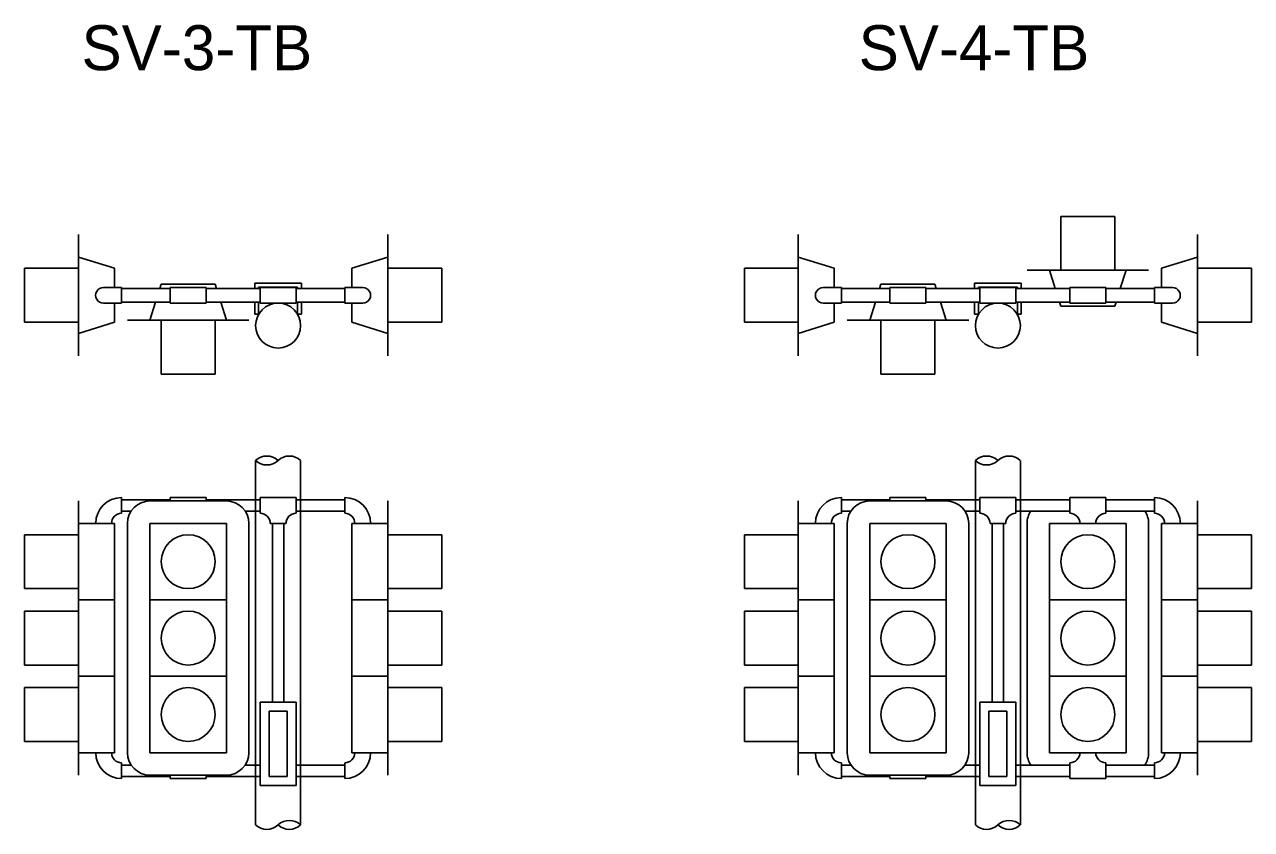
# Model space of a CAD drawing. Extents: x -816.1 to -768.4, y 449.8 to 494.3.
# Drawn here: x -781.76 to -768.39, y 471.34 to 480.12 of the extents above; entities that cross this region are included whole.
import ezdxf

# ---------------------------------------------------------------- set-up
doc = ezdxf.new("R2010")
doc.units = 0
doc.layers.add('es_NO-PLOT', color=7, linetype='Continuous')
doc.layers.add('es_SIGNAL-LIGHTING', color=7, linetype='Continuous')

msp = doc.modelspace()

# ---------------------------------------------------------------- linework, layer by layer
at = {"layer": 'es_SIGNAL-LIGHTING'}
for p, q in [((-770.465, 477.437), (-770.465, 478.025)), ((-769.877, 478.025), (-770.465, 478.025)), ((-769.877, 477.437), (-769.877, 478.025)), ((-781.169, 477.826), (-781.169, 476.503)), ((-777.799, 477.826), (-777.799, 476.503)), ((-773.326, 477.826), (-773.326, 476.503)), ((-768.976, 476.503), (-768.976, 477.826)), ((-780.777, 477.459), (-781.169, 477.581)), ((-778.192, 477.459), (-777.799, 477.581)), ((-772.934, 477.459), (-773.326, 477.581)), ((-769.368, 477.459), (-768.976, 477.581)), ((-781.169, 477.459), (-781.757, 477.459)), ((-781.757, 477.459), (-781.757, 476.87)), ((-780.777, 477.459), (-780.777, 477.25)), ((-778.192, 477.459), (-778.192, 477.25)), ((-777.799, 477.459), (-777.211, 477.459)), ((-777.211, 477.459), (-777.211, 476.87)), ((-773.326, 477.459), (-773.914, 477.459)), ((-773.914, 477.459), (-773.914, 476.87)), ((-772.934, 477.459), (-772.934, 477.25)), ((-769.509, 477.437), (-770.833, 477.437)), ((-770.526, 477.238), (-770.588, 477.437)), ((-769.817, 477.238), (-769.754, 477.437)), ((-769.368, 477.25), (-769.368, 477.459)), ((-768.976, 477.459), (-768.388, 477.459)), ((-768.388, 476.87), (-768.388, 477.459)), ((-780.268, 477.284), (-780.283, 477.238)), ((-780.268, 477.284), (-779.68, 477.284)), ((-779.68, 477.284), (-779.666, 477.238)), ((-778.74, 477.295), (-779.249, 477.295)), ((-779.249, 477.295), (-779.249, 477.238)), ((-778.74, 477.295), (-778.74, 477.238)), ((-772.425, 477.284), (-772.44, 477.238)), ((-772.425, 477.284), (-771.837, 477.284)), ((-771.837, 477.284), (-771.822, 477.238)), ((-770.897, 477.295), (-771.406, 477.295)), ((-771.406, 477.295), (-771.406, 477.238)), ((-770.897, 477.295), (-770.897, 477.238)), ((-780.7, 477.25), (-780.896, 477.25)), ((-780.7, 477.25), (-780.7, 477.079)), ((-780.17, 477.238), (-780.7, 477.238)), ((-780.17, 477.25), (-780.17, 477.079)), ((-780.17, 477.25), (-779.778, 477.25)), ((-779.778, 477.25), (-779.778, 477.079)), ((-779.19, 477.238), (-779.778, 477.238)), ((-778.782, 477.253), (-779.207, 477.253)), ((-779.207, 477.253), (-779.207, 477.238)), ((-779.19, 477.25), (-778.798, 477.25)), ((-779.19, 477.079), (-779.19, 477.25)), ((-778.798, 477.25), (-778.798, 477.079)), ((-778.798, 477.238), (-778.268, 477.238)), ((-778.782, 477.253), (-778.782, 477.238)), ((-778.268, 477.25), (-778.072, 477.25)), ((-778.268, 477.25), (-778.268, 477.079)), ((-772.857, 477.25), (-773.053, 477.25)), ((-772.857, 477.25), (-772.857, 477.079)), ((-772.327, 477.238), (-772.857, 477.238)), ((-772.327, 477.25), (-772.327, 477.079)), ((-772.327, 477.25), (-771.935, 477.25)), ((-771.935, 477.25), (-771.935, 477.079)), ((-771.347, 477.238), (-771.935, 477.238)), ((-770.938, 477.253), (-771.364, 477.253)), ((-771.364, 477.253), (-771.364, 477.238)), ((-771.347, 477.25), (-770.955, 477.25)), ((-771.347, 477.079), (-771.347, 477.25)), ((-770.955, 477.25), (-770.955, 477.079)), ((-770.367, 477.238), (-770.955, 477.238)), ((-770.938, 477.253), (-770.938, 477.238)), ((-770.367, 477.25), (-769.975, 477.25)), ((-770.367, 477.079), (-770.367, 477.25)), ((-769.975, 477.079), (-769.975, 477.25)), ((-769.445, 477.238), (-769.975, 477.238)), ((-769.445, 477.25), (-769.249, 477.25)), ((-769.445, 477.079), (-769.445, 477.25)), ((-780.7, 477.079), (-780.896, 477.079)), ((-780.777, 477.079), (-780.777, 476.87)), ((-780.7, 477.091), (-780.17, 477.091)), ((-780.329, 477.091), (-780.391, 476.892)), ((-779.778, 477.079), (-780.17, 477.079)), ((-779.778, 477.091), (-779.19, 477.091)), ((-779.62, 477.091), (-779.558, 476.892)), ((-779.249, 477.091), (-779.249, 476.96)), ((-779.207, 477.091), (-779.207, 476.96)), ((-778.798, 477.079), (-779.19, 477.079)), ((-778.268, 477.091), (-778.798, 477.091)), ((-778.782, 477.091), (-778.782, 476.96)), ((-778.74, 477.091), (-778.74, 476.96)), ((-778.268, 477.079), (-778.072, 477.079)), ((-778.192, 477.079), (-778.192, 476.87)), ((-772.857, 477.079), (-773.053, 477.079)), ((-772.934, 477.079), (-772.934, 476.87)), ((-772.857, 477.091), (-772.327, 477.091)), ((-772.486, 477.091), (-772.548, 476.892)), ((-771.935, 477.079), (-772.327, 477.079)), ((-771.935, 477.091), (-771.347, 477.091)), ((-771.776, 477.091), (-771.714, 476.892)), ((-771.406, 477.091), (-771.406, 476.96)), ((-771.364, 477.091), (-771.364, 476.96)), ((-770.955, 477.079), (-771.347, 477.079)), ((-770.955, 477.091), (-770.367, 477.091)), ((-770.938, 477.091), (-770.938, 476.96)), ((-770.897, 477.091), (-770.897, 476.96)), ((-770.465, 477.045), (-770.48, 477.091)), ((-769.877, 477.045), (-770.465, 477.045)), ((-769.975, 477.079), (-770.367, 477.079)), ((-769.975, 477.091), (-769.445, 477.091)), ((-769.877, 477.045), (-769.863, 477.091)), ((-769.445, 477.079), (-769.249, 477.079)), ((-769.368, 476.87), (-769.368, 477.079)), ((-780.636, 476.892), (-779.312, 476.892)), ((-780.268, 476.892), (-780.268, 476.304)), ((-779.68, 476.892), (-779.68, 476.304)), ((-779.207, 476.96), (-779.249, 476.96)), ((-778.782, 476.96), (-778.74, 476.96)), ((-772.793, 476.892), (-771.469, 476.892)), ((-772.425, 476.892), (-772.425, 476.304)), ((-771.837, 476.892), (-771.837, 476.304)), ((-771.364, 476.96), (-771.406, 476.96)), ((-770.938, 476.96), (-770.897, 476.96)), ((-781.169, 476.87), (-781.757, 476.87)), ((-780.777, 476.87), (-781.169, 476.748)), ((-778.192, 476.87), (-777.799, 476.748)), ((-777.799, 476.87), (-777.211, 476.87)), ((-773.326, 476.87), (-773.914, 476.87)), ((-772.934, 476.87), (-773.326, 476.748)), ((-769.368, 476.87), (-768.976, 476.748)), ((-768.976, 476.87), (-768.388, 476.87)), ((-781.169, 476.503), (-781.169, 476.503)), ((-780.268, 476.304), (-779.68, 476.304)), ((-772.425, 476.304), (-771.837, 476.304)), ((-779.239, 475.363), (-779.239, 471.389)), ((-778.749, 475.363), (-778.749, 471.389)), ((-771.396, 475.363), (-771.396, 471.389)), ((-770.906, 475.363), (-770.906, 471.389)), ((-781.169, 473.843), (-781.169, 474.922)), ((-780.7, 474.787), (-780.7, 474.959)), ((-780.171, 474.934), (-780.7, 474.934)), ((-780.391, 474.922), (-779.558, 474.922)), ((-780.17, 474.959), (-779.778, 474.959)), ((-780.17, 474.922), (-780.17, 474.959)), ((-779.779, 474.934), (-779.239, 474.934)), ((-779.778, 474.922), (-779.778, 474.959)), ((-779.239, 474.934), (-779.19, 474.934)), ((-779.19, 474.787), (-779.19, 474.959)), ((-779.19, 474.959), (-778.798, 474.959)), ((-778.798, 474.787), (-778.798, 474.959)), ((-778.749, 474.934), (-778.798, 474.934)), ((-778.268, 474.934), (-778.749, 474.934)), ((-778.268, 474.787), (-778.268, 474.959)), ((-777.799, 473.843), (-777.799, 474.922)), ((-773.326, 473.843), (-773.326, 474.922)), ((-772.857, 474.787), (-772.857, 474.959)), ((-772.328, 474.934), (-772.857, 474.934)), ((-772.548, 474.922), (-771.714, 474.922)), ((-772.327, 474.959), (-771.935, 474.959)), ((-772.327, 474.922), (-772.327, 474.959)), ((-771.935, 474.922), (-771.935, 474.959)), ((-771.935, 474.934), (-771.396, 474.934)), ((-771.396, 474.934), (-771.347, 474.934)), ((-771.347, 474.787), (-771.347, 474.959)), ((-771.347, 474.959), (-770.955, 474.959)), ((-770.955, 474.787), (-770.955, 474.959)), ((-770.906, 474.934), (-770.955, 474.934)), ((-770.367, 474.934), (-770.906, 474.934)), ((-769.975, 474.959), (-770.367, 474.959)), ((-770.367, 474.787), (-770.367, 474.959)), ((-769.975, 474.787), (-769.975, 474.959)), ((-769.975, 474.934), (-769.445, 474.934)), ((-769.445, 474.787), (-769.445, 474.959)), ((-768.976, 473.843), (-768.976, 474.922)), ((-780.596, 474.812), (-780.7, 474.812)), ((-779.353, 474.812), (-779.239, 474.812)), ((-779.239, 474.812), (-779.278, 474.812)), ((-779.239, 474.812), (-779.271, 474.812)), ((-779.239, 474.812), (-779.19, 474.812)), ((-778.749, 474.812), (-778.798, 474.812)), ((-778.268, 474.812), (-778.749, 474.812)), ((-778.749, 474.812), (-778.717, 474.812)), ((-778.749, 474.812), (-778.711, 474.812)), ((-772.753, 474.812), (-772.857, 474.812)), ((-771.51, 474.812), (-771.396, 474.812)), ((-771.396, 474.812), (-771.434, 474.812)), ((-771.396, 474.812), (-771.428, 474.812)), ((-771.396, 474.812), (-771.347, 474.812)), ((-770.906, 474.812), (-770.955, 474.812)), ((-770.367, 474.812), (-770.906, 474.812)), ((-769.975, 474.812), (-769.445, 474.812)), ((-780.777, 474.677), (-781.169, 474.677)), ((-781, 474.677), (-780.829, 474.677)), ((-780.777, 473.843), (-780.777, 474.677)), ((-780.636, 472.177), (-780.636, 474.677)), ((-780.391, 473.843), (-780.391, 474.677)), ((-780.391, 474.677), (-779.558, 474.677)), ((-780.072, 474.677), (-779.876, 474.677)), ((-780.06, 474.677), (-779.888, 474.677)), ((-779.888, 474.677), (-780.06, 474.677)), ((-779.558, 473.843), (-779.558, 474.677)), ((-779.312, 472.177), (-779.312, 474.677)), ((-779.08, 474.677), (-778.909, 474.677)), ((-778.909, 474.677), (-779.08, 474.677)), ((-779.056, 472.728), (-779.056, 474.677)), ((-778.933, 472.728), (-778.933, 474.677)), ((-778.192, 473.843), (-778.192, 474.677)), ((-778.192, 474.677), (-777.799, 474.677)), ((-777.968, 474.677), (-778.14, 474.677)), ((-772.934, 474.677), (-773.326, 474.677)), ((-773.157, 474.677), (-772.985, 474.677)), ((-772.934, 473.843), (-772.934, 474.677)), ((-772.793, 472.177), (-772.793, 474.677)), ((-772.548, 473.843), (-772.548, 474.677)), ((-772.548, 474.677), (-771.714, 474.677)), ((-772.229, 474.677), (-772.033, 474.677)), ((-772.217, 474.677), (-772.045, 474.677)), ((-772.045, 474.677), (-772.217, 474.677)), ((-771.714, 473.843), (-771.714, 474.677)), ((-771.469, 472.177), (-771.469, 474.677)), ((-771.237, 474.677), (-771.065, 474.677)), ((-771.065, 474.677), (-771.237, 474.677)), ((-771.212, 472.728), (-771.212, 474.677)), ((-771.09, 472.728), (-771.09, 474.677)), ((-770.833, 472.177), (-770.833, 474.677)), ((-769.754, 474.677), (-770.588, 474.677)), ((-770.588, 473.843), (-770.588, 474.677)), ((-770.073, 474.677), (-770.269, 474.677)), ((-770.085, 474.677), (-770.257, 474.677)), ((-770.257, 474.677), (-770.085, 474.677)), ((-770.085, 474.677), (-770.257, 474.677)), ((-769.754, 473.843), (-769.754, 474.677)), ((-769.509, 472.177), (-769.509, 474.677)), ((-769.368, 473.843), (-769.368, 474.677)), ((-769.368, 474.677), (-768.976, 474.677)), ((-769.145, 474.677), (-769.317, 474.677)), ((-781.169, 474.554), (-781.757, 474.554)), ((-781.757, 473.966), (-781.757, 474.554)), ((-777.799, 474.554), (-777.211, 474.554)), ((-777.211, 473.966), (-777.211, 474.554)), ((-773.326, 474.554), (-773.914, 474.554)), ((-773.914, 473.966), (-773.914, 474.554)), ((-768.976, 474.554), (-768.388, 474.554)), ((-768.388, 473.966), (-768.388, 474.554)), ((-781.169, 473.966), (-781.757, 473.966)), ((-777.799, 473.966), (-777.211, 473.966)), ((-773.326, 473.966), (-773.914, 473.966)), ((-768.976, 473.966), (-768.388, 473.966)), ((-780.777, 473.843), (-781.169, 473.843)), ((-781.169, 473.01), (-781.169, 473.843)), ((-780.777, 473.843), (-781.169, 473.843)), ((-780.777, 473.01), (-780.777, 473.843)), ((-780.391, 473.843), (-779.558, 473.843)), ((-780.391, 473.01), (-780.391, 473.843)), ((-780.391, 473.843), (-779.558, 473.843)), ((-779.558, 473.01), (-779.558, 473.843)), ((-778.192, 473.843), (-777.799, 473.843)), ((-778.192, 473.01), (-778.192, 473.843)), ((-778.192, 473.843), (-777.799, 473.843)), ((-777.799, 473.01), (-777.799, 473.843)), ((-772.934, 473.843), (-773.326, 473.843)), ((-773.326, 473.01), (-773.326, 473.843)), ((-772.934, 473.843), (-773.326, 473.843)), ((-772.934, 473.01), (-772.934, 473.843)), ((-772.548, 473.843), (-771.714, 473.843)), ((-772.548, 473.01), (-772.548, 473.843)), ((-772.548, 473.843), (-771.714, 473.843)), ((-771.714, 473.01), (-771.714, 473.843)), ((-769.754, 473.843), (-770.588, 473.843)), ((-769.754, 473.843), (-770.588, 473.843)), ((-770.588, 473.01), (-770.588, 473.843)), ((-769.754, 473.01), (-769.754, 473.843)), ((-769.368, 473.843), (-768.976, 473.843)), ((-769.368, 473.01), (-769.368, 473.843)), ((-769.368, 473.843), (-768.976, 473.843)), ((-768.976, 473.01), (-768.976, 473.843)), ((-781.169, 473.721), (-781.757, 473.721)), ((-781.757, 473.133), (-781.757, 473.721)), ((-777.799, 473.721), (-777.211, 473.721)), ((-777.211, 473.133), (-777.211, 473.721)), ((-773.326, 473.721), (-773.914, 473.721)), ((-773.914, 473.133), (-773.914, 473.721)), ((-768.976, 473.721), (-768.388, 473.721)), ((-768.388, 473.133), (-768.388, 473.721)), ((-781.169, 473.133), (-781.757, 473.133)), ((-780.777, 473.01), (-781.169, 473.01)), ((-781.169, 471.932), (-781.169, 473.01)), ((-780.777, 473.01), (-781.169, 473.01)), ((-780.777, 472.177), (-780.777, 473.01)), ((-780.391, 473.01), (-779.558, 473.01)), ((-780.391, 472.177), (-780.391, 473.01)), ((-780.391, 473.01), (-779.558, 473.01)), ((-779.558, 472.177), (-779.558, 473.01)), ((-778.192, 473.01), (-777.799, 473.01)), ((-778.192, 472.177), (-778.192, 473.01)), ((-778.192, 473.01), (-777.799, 473.01)), ((-777.799, 473.133), (-777.211, 473.133)), ((-777.799, 471.932), (-777.799, 473.01)), ((-773.326, 473.133), (-773.914, 473.133)), ((-772.934, 473.01), (-773.326, 473.01)), ((-773.326, 471.932), (-773.326, 473.01)), ((-772.934, 473.01), (-773.326, 473.01)), ((-772.934, 472.177), (-772.934, 473.01)), ((-772.548, 473.01), (-771.714, 473.01)), ((-772.548, 472.177), (-772.548, 473.01)), ((-772.548, 473.01), (-771.714, 473.01)), ((-771.714, 472.177), (-771.714, 473.01)), ((-769.754, 473.01), (-770.588, 473.01)), ((-769.754, 473.01), (-770.588, 473.01)), ((-770.588, 472.177), (-770.588, 473.01)), ((-769.754, 472.177), (-769.754, 473.01)), ((-769.368, 473.01), (-768.976, 473.01)), ((-769.368, 472.177), (-769.368, 473.01)), ((-769.368, 473.01), (-768.976, 473.01)), ((-768.976, 473.133), (-768.388, 473.133)), ((-768.976, 471.932), (-768.976, 473.01)), ((-781.169, 472.887), (-781.757, 472.887)), ((-781.757, 472.299), (-781.757, 472.887)), ((-777.799, 472.887), (-777.211, 472.887)), ((-777.211, 472.299), (-777.211, 472.887)), ((-773.326, 472.887), (-773.914, 472.887)), ((-773.914, 472.299), (-773.914, 472.887)), ((-768.976, 472.887), (-768.388, 472.887)), ((-768.388, 472.299), (-768.388, 472.887)), ((-779.19, 472.728), (-778.798, 472.728)), ((-779.19, 471.821), (-779.19, 472.728)), ((-779.092, 471.919), (-779.092, 472.63)), ((-779.092, 472.63), (-778.896, 472.63)), ((-778.896, 471.919), (-778.896, 472.63)), ((-778.798, 471.821), (-778.798, 472.728)), ((-771.347, 472.728), (-770.955, 472.728)), ((-771.347, 471.821), (-771.347, 472.728)), ((-771.249, 471.919), (-771.249, 472.63)), ((-771.249, 472.63), (-771.053, 472.63)), ((-771.053, 471.919), (-771.053, 472.63)), ((-770.955, 471.821), (-770.955, 472.728)), ((-781.169, 472.299), (-781.757, 472.299)), ((-777.799, 472.299), (-777.211, 472.299)), ((-773.326, 472.299), (-773.914, 472.299)), ((-768.976, 472.299), (-768.388, 472.299)), ((-780.777, 472.177), (-781.169, 472.177)), ((-780.829, 472.177), (-781, 472.177)), ((-780.391, 472.177), (-779.558, 472.177)), ((-779.888, 472.177), (-780.06, 472.177)), ((-780.06, 472.177), (-779.888, 472.177)), ((-778.192, 472.177), (-777.799, 472.177)), ((-778.14, 472.177), (-777.968, 472.177)), ((-772.934, 472.177), (-773.326, 472.177)), ((-772.985, 472.177), (-773.157, 472.177)), ((-772.548, 472.177), (-771.714, 472.177)), ((-772.045, 472.177), (-772.217, 472.177)), ((-772.217, 472.177), (-772.045, 472.177)), ((-769.754, 472.177), (-770.588, 472.177)), ((-770.073, 472.177), (-770.269, 472.177)), ((-770.257, 472.177), (-770.085, 472.177)), ((-770.085, 472.177), (-770.257, 472.177)), ((-770.085, 472.177), (-770.257, 472.177)), ((-770.257, 472.177), (-770.085, 472.177)), ((-770.085, 472.177), (-770.257, 472.177)), ((-769.368, 472.177), (-768.976, 472.177)), ((-769.317, 472.177), (-769.145, 472.177)), ((-780.7, 471.895), (-780.7, 472.066)), ((-780.596, 472.042), (-780.7, 472.042)), ((-779.239, 472.042), (-779.353, 472.042)), ((-779.239, 472.042), (-779.19, 472.042)), ((-778.749, 472.042), (-778.798, 472.042)), ((-778.749, 472.042), (-778.268, 472.042)), ((-778.268, 471.895), (-778.268, 472.066)), ((-772.857, 471.895), (-772.857, 472.066)), ((-772.753, 472.042), (-772.857, 472.042)), ((-771.396, 472.042), (-771.51, 472.042)), ((-771.396, 472.042), (-771.347, 472.042)), ((-770.906, 472.042), (-770.955, 472.042)), ((-770.906, 472.042), (-770.367, 472.042)), ((-770.367, 472.066), (-770.367, 471.895)), ((-769.975, 472.066), (-769.975, 471.895)), ((-769.975, 472.042), (-769.445, 472.042)), ((-769.445, 471.895), (-769.445, 472.066)), ((-780.171, 471.919), (-780.7, 471.919)), ((-780.391, 471.932), (-779.558, 471.932)), ((-780.17, 471.932), (-780.17, 471.895)), ((-779.778, 471.895), (-780.17, 471.895)), ((-779.239, 471.919), (-779.779, 471.919)), ((-779.778, 471.932), (-779.778, 471.895)), ((-779.239, 471.919), (-779.19, 471.919)), ((-779.19, 471.821), (-778.798, 471.821)), ((-779.092, 471.919), (-778.896, 471.919)), ((-778.749, 471.919), (-778.798, 471.919)), ((-778.749, 471.919), (-778.268, 471.919)), ((-772.328, 471.919), (-772.857, 471.919)), ((-772.548, 471.932), (-771.714, 471.932)), ((-772.327, 471.932), (-772.327, 471.895)), ((-771.935, 471.895), (-772.327, 471.895)), ((-771.935, 471.932), (-771.935, 471.895)), ((-771.396, 471.919), (-771.935, 471.919)), ((-771.396, 471.919), (-771.347, 471.919)), ((-771.347, 471.821), (-770.955, 471.821)), ((-771.249, 471.919), (-771.053, 471.919)), ((-770.906, 471.919), (-770.955, 471.919)), ((-770.906, 471.919), (-770.367, 471.919)), ((-770.367, 471.932), (-770.367, 471.895)), ((-770.367, 471.895), (-769.975, 471.895)), ((-769.975, 471.895), (-770.367, 471.895)), ((-769.975, 471.932), (-769.975, 471.895)), ((-769.975, 471.919), (-769.445, 471.919))]:
    msp.add_line(p, q, dxfattribs=at)
for centre, radius in [((-778.994, 476.834), 0.245), ((-771.151, 476.834), 0.245), ((-779.974, 474.26), 0.294), ((-772.131, 474.26), 0.294), ((-770.171, 474.26), 0.294), ((-779.974, 473.427), 0.294), ((-772.131, 473.427), 0.294), ((-770.171, 473.427), 0.294), ((-779.974, 472.593), 0.294), ((-772.131, 472.593), 0.294), ((-770.171, 472.593), 0.294)]:
    msp.add_circle(centre, radius, dxfattribs=at)
for centre, radius, start, end in [((-780.897, 477.164), 0.0858, 89.7322, 270.3059), ((-778.072, 477.164), 0.0858, 269.6941, 90.2678), ((-773.054, 477.164), 0.0858, 89.7322, 270.3059), ((-769.249, 477.164), 0.0858, 269.7322, 90.3059), ((-779.117, 475.235), 0.177, 46.2386, 133.7614), ((-778.872, 475.235), 0.177, 46.2386, 133.7614), ((-771.274, 475.235), 0.177, 46.2386, 133.7614), ((-771.029, 475.235), 0.177, 46.2386, 133.7614), ((-779.117, 475.491), 0.177, 226.2386, 313.7614), ((-771.274, 475.491), 0.177, 226.2386, 313.7614), ((-780.7, 474.677), 0.282, 90, 180), ((-780.391, 474.677), 0.245, 90, 180), ((-779.558, 474.677), 0.245, 0, 90), ((-778.268, 474.677), 0.282, 0, 90), ((-772.857, 474.677), 0.282, 90, 180), ((-772.548, 474.677), 0.245, 90, 180), ((-771.714, 474.677), 0.245, 0, 90), ((-769.445, 474.677), 0.282, 0, 90), ((-780.7, 474.677), 0.11, 90, 180), ((-779.19, 474.677), 0.11, 0, 90), ((-778.798, 474.677), 0.11, 90, 180), ((-778.268, 474.677), 0.11, 0, 90), ((-772.857, 474.677), 0.11, 90, 180), ((-771.347, 474.677), 0.11, 0, 90), ((-770.955, 474.677), 0.11, 90, 180), ((-770.588, 474.677), 0.245, 146.633, 180), ((-770.367, 474.677), 0.11, 0, 90), ((-769.975, 474.677), 0.11, 90, 180), ((-769.754, 474.677), 0.245, 0, 33.367), ((-769.445, 474.677), 0.11, 0, 90), ((-780.7, 472.177), 0.282, 180, 270), ((-780.7, 472.177), 0.11, 180, 270), ((-780.391, 472.177), 0.245, 180, 270), ((-779.558, 472.177), 0.245, 270, 0), ((-778.268, 472.177), 0.11, 270, 360), ((-778.268, 472.177), 0.282, 270, 360), ((-772.857, 472.177), 0.282, 180, 270), ((-772.857, 472.177), 0.11, 180, 270), ((-772.548, 472.177), 0.245, 180, 270), ((-771.714, 472.177), 0.245, 270, 0), ((-770.588, 472.177), 0.245, 180, 213.3615), ((-770.367, 472.177), 0.11, 270, 0), ((-769.975, 472.177), 0.11, 180, 270), ((-769.754, 472.177), 0.245, 326.6385, 0), ((-769.445, 472.177), 0.11, 270, 0), ((-769.445, 472.177), 0.282, 270, 0), ((-778.872, 471.261), 0.177, 46.2386, 133.7614), ((-771.029, 471.261), 0.177, 46.2386, 133.7614), ((-779.117, 471.517), 0.177, 226.2386, 313.7614), ((-778.872, 471.517), 0.177, 226.2386, 313.7614), ((-771.274, 471.517), 0.177, 226.2386, 313.7614), ((-771.029, 471.517), 0.177, 226.2386, 313.7614)]:
    msp.add_arc(centre, radius, start, end, dxfattribs=at)

# ---------------------------------------------------------------- texts
at = {"layer": 'es_NO-PLOT'}
for s, p in [('SV-3-TB', (-781.136, 479.619)), ('SV-4-TB', (-772.668, 479.619))]:
    msp.add_text(s, height=0.4902, dxfattribs=at).set_placement(p)

doc.saveas('drawing.dxf')
